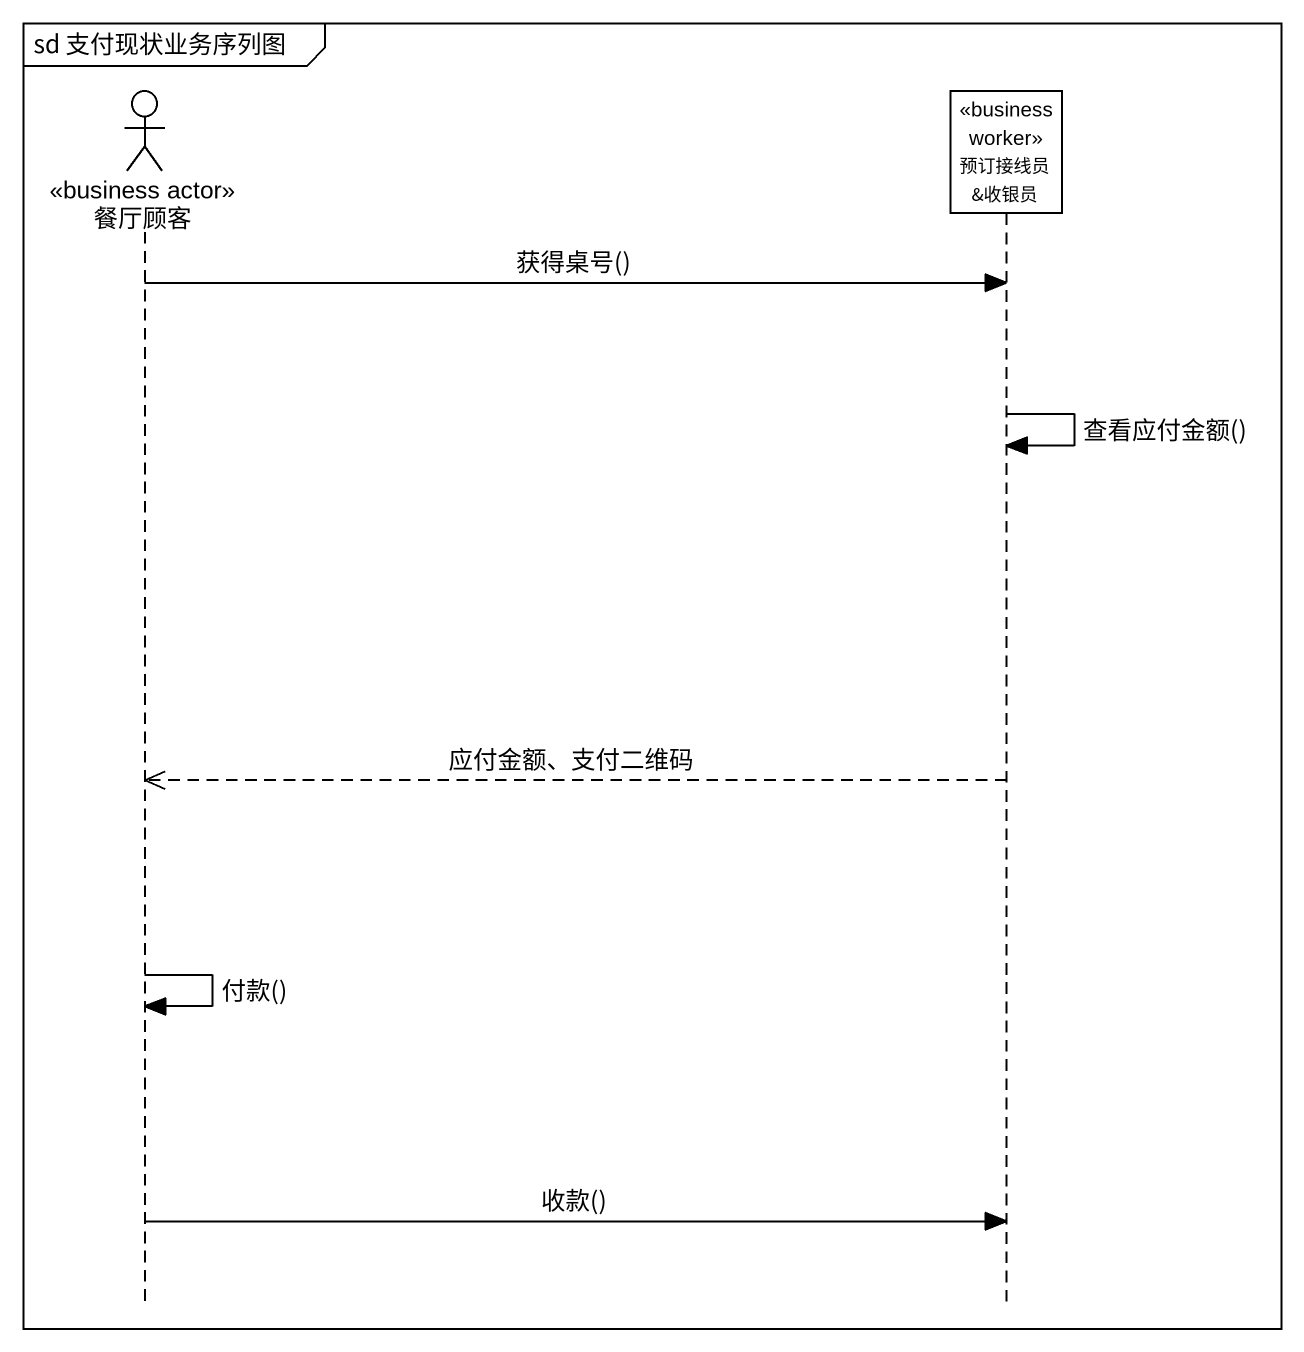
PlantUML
@startuml
mainframe sd 支付现状业务序列图
hide footbox
actor 餐厅顾客 <<business actor>>
participant "预订接线员 &收银员" as 预订接线员_收银员 <<business worker>>

餐厅顾客 -> 预订接线员_收银员 : 获得桌号()
预订接线员_收银员 -> 预订接线员_收银员 : 查看应付金额()
预订接线员_收银员 -->> 餐厅顾客 : 应付金额、支付二维码
餐厅顾客 -> 餐厅顾客 : 付款()
餐厅顾客 -> 预订接线员_收银员 : 收款()
@enduml
